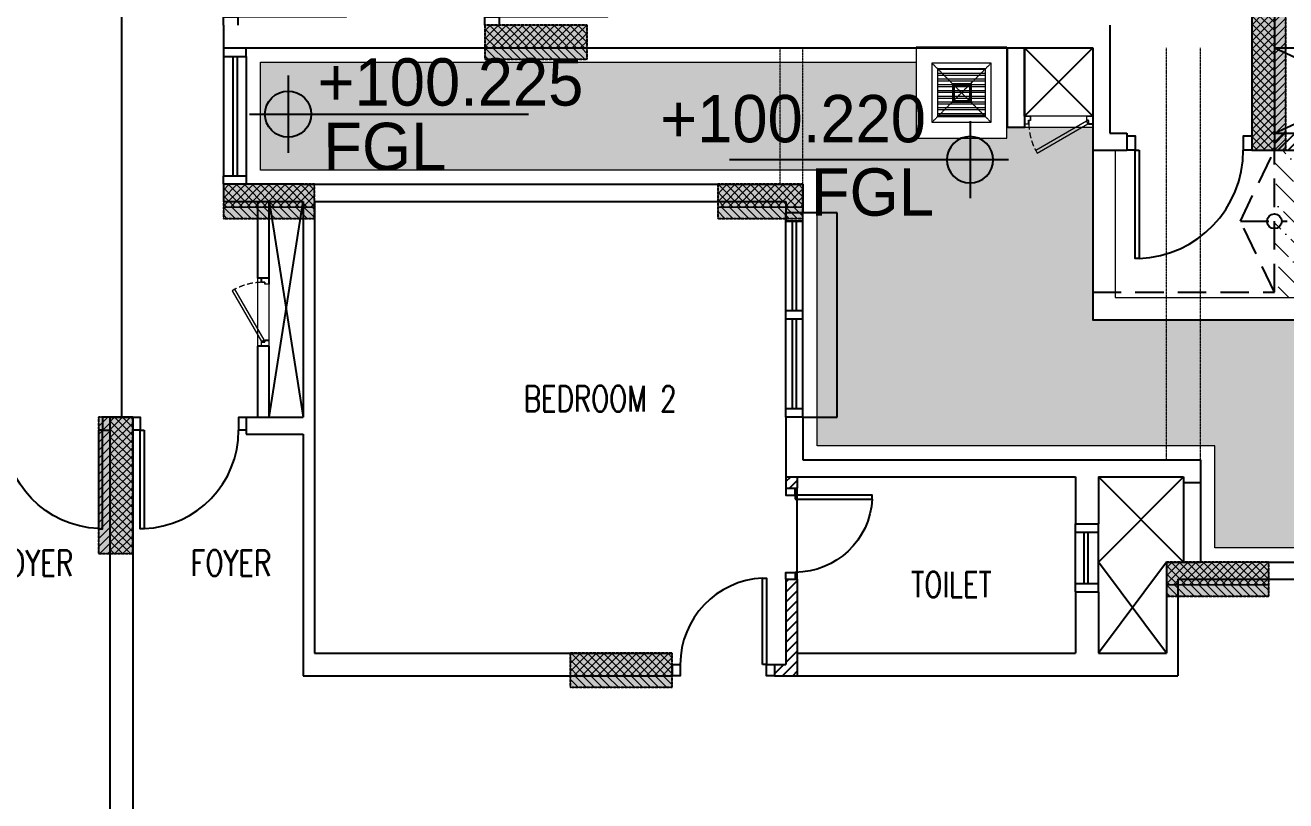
# Model space of a CAD drawing. Header units: millimetres. Extents: x 7964926 to 16080295, y -6277184 to -2986664.
# Drawn here: x 8144165 to 8155261, y -3131835 to -3125010 of the extents above; entities that cross this region are included whole.
import ezdxf

# ---------------------------------------------------------------- set-up
doc = ezdxf.new("R2010")
doc.units = ezdxf.units.MM
doc.header["$LTSCALE"] = 2000
doc.header["$MEASUREMENT"] = 0
for name, pattern in [('( Hidden )', [0.375, 0.25, -0.125]), ('1', [0, 0, 0]), ('CENTER2', [1.125, 0.75, -0.125, 0.125, -0.125]), ('DASHED2', [0.375, 0.25, -0.125]), ('HIDDEN', [0.375, 0.25, -0.125])]:
    doc.linetypes.add(name, pattern=pattern)
for name, color, linetype in [('a-chajja', 2, 'HIDDEN'), ('a-col', 8, 'DASHED2'), ('a-cutout', 8, 'Continuous'), ('a-door', 8, 'Continuous'), ('a-hat col', 252, 'Continuous'), ('a-hatch wall', 8, 'Continuous'), ('a-text m', 8, 'Continuous'), ('a-tile drop', 1, 'Continuous'), ('a-wall', 8, 'Continuous'), ('a-window', 8, 'Continuous'), ('L-FL', 7, 'Continuous')]:
    doc.layers.add(name, color=color, linetype=linetype)
for name, color, linetype, lineweight in [('a-shaft door', 1, 'Continuous', 5), ('L - paving', 9, 'Continuous', 5), ('L-base plan', 250, 'Continuous', 5), ('L-CHAMBERS', 50, 'Continuous', 5), ('L-CORECUT', 4, 'Continuous', 5), ('L-ELE 1', 24, 'Continuous', 20), ('L-ELE 2', 30, 'Continuous', 15), ('L-kerb', 24, 'Continuous', 13), ('L-Paver 400x400', 250, '1', 13), ('L-SHRUBS', 96, 'Continuous', 18), ('STR-Column', 250, 'Continuous', 15), ('STR-Column Hatch', 250, 'Continuous', 15), ('STR-Podium Beam', 8, 'Continuous', 15)]:
    doc.layers.add(name, color=color, linetype=linetype, lineweight=lineweight)
doc.styles.add('a-100 txt m', font='romans.shx', dxfattribs={"width": 0.75, "height": 300})
doc.styles.add('Century Gothic', font='GOTHIC.TTF')
doc.styles.get("Standard").update_dxf_attribs({"font": 'romans.shx', "width": 0.75})
pattern_1 = [(45, (1424320.437, 166168.526), (-44.1941738, 44.1941738), [])]
pattern_2 = [(315, (7651372.237, -613725.35), (35.3553391, 35.3553391), []), (45, (7651372.237, -613725.35), (-35.3553391, 35.3553391), [])]
pattern_3 = [(315, (7649072.237, -615125.35), (35.3553391, 35.3553391), []), (45, (7649072.237, -615125.35), (-35.3553391, 35.3553391), [])]
pattern_4 = [(315, (7653172.237, -615125.35), (35.3553391, 35.3553391), []), (45, (7653172.237, -615125.35), (-35.3553391, 35.3553391), [])]
pattern_5 = [(315, (7657372.237, -618450.35), (35.3553391, 35.3553391), []), (45, (7657372.237, -618450.35), (-35.3553391, 35.3553391), [])]
pattern_6 = [(315, (7652022.237, -619250.35), (35.3553391, 35.3553391), []), (45, (7652022.237, -619250.35), (-35.3553391, 35.3553391), [])]
pattern_7 = [(45, (5633626.44, -3626298.786), (-35.3553391, 35.3553391), []), (135, (5633626.44, -3626298.786), (-35.3553391, -35.3553391), [])]
pattern_8 = [(45, (5643676.44, -3622948.786), (-35.3553391, 35.3553391), []), (135, (5643676.44, -3622948.786), (-35.3553391, -35.3553391), [])]
pattern_9 = [(315, (7759502.187, -627837.336), (35.3553391, 35.3553391), [])]
pattern_10 = [(45, (5657788.427, -3514818.836), (-35.3553391, 35.3553391), [])]
pattern_11 = [(315, (7765502.187, -632562.335), (35.3553391, 35.3553391), [])]
pattern_12 = [(45, (5647438.427, -3518168.836), (-35.3553391, 35.3553391), [])]
pattern_13 = [(315, (7760152.187, -633362.335), (35.3553391, 35.3553391), [])]
pattern_14 = [(315, (7761302.187, -629237.335), (35.3553391, 35.3553391), [])]
pattern_15 = [(315, (7757202.187, -629237.335), (35.3553391, 35.3553391), [])]

# ---------------------------------------------------------------- blocks, each defined once
blk = doc.blocks.new('basement - column')
at = {"layer": 'a-hat col'}
h = blk.add_hatch(color=256, dxfattribs=at)
h.dxf.hatch_style = 1
h.paths.add_polyline_path([(167175, -38849), (166875, -38849), (166875, -40049), (167175, -40049)])
h = blk.add_hatch(color=256, dxfattribs=at)
h.dxf.hatch_style = 1
h.paths.add_polyline_path([(161025, -38949), (160125, -38949), (160125, -39249), (161025, -39249)])
h = blk.add_hatch(color=256, dxfattribs=at)
h.dxf.hatch_style = 1
h.paths.add_polyline_path([(158625, -40349), (157825, -40349), (157825, -40649), (158625, -40649)])
h = blk.add_hatch(color=256, dxfattribs=at)
h.dxf.hatch_style = 1
h.paths.add_polyline_path([(162925, -40349), (162175, -40349), (162175, -40649), (162925, -40649)])
h = blk.add_hatch(color=256, dxfattribs=at)
h.dxf.hatch_style = 1
h.paths.add_polyline_path([(157025, -42399), (156725, -42399), (156725, -43599), (157025, -43599)])
h = blk.add_hatch(color=256, dxfattribs=at)
h.dxf.hatch_style = 1
h.paths.add_polyline_path([(167025, -43674), (166125, -43674), (166125, -43974), (167025, -43974)])
h = blk.add_hatch(color=256, dxfattribs=at)
h.dxf.hatch_style = 1
h.paths.add_polyline_path([(161775, -44474), (160875, -44474), (160875, -44774), (161775, -44774)])
at = {"layer": 'a-col', "linetype": 'DASHED2', "ltscale": 0.001}
for points in [[(166875, -40049), (167175, -40049), (167175, -38849), (166875, -38849)], [(160125, -38949), (160125, -39249), (161025, -39249), (161025, -38949)], [(157825, -40349), (157825, -40649), (158625, -40649), (158625, -40349)], [(162175, -40349), (162175, -40649), (162925, -40649), (162925, -40349)], [(156725, -43599), (157025, -43599), (157025, -42399), (156725, -42399)], [(166125, -43674), (166125, -43974), (167025, -43974), (167025, -43674)], [(160875, -44474), (160875, -44774), (161775, -44774), (161775, -44474)]]:
    blk.add_lwpolyline(points, close=True, dxfattribs=at)
blk = doc.blocks.new('*U169')
blk.add_line((1027, 0), (1027, 0))
for points in [[(0, 126), (73, 126), (73, 0), (0, 0)], [(1100, 0), (1027, 0), (1027, 126), (1100, 126)]]:
    blk.add_lwpolyline(points)
blk.add_lwpolyline([(110, 0), (110, -953), (73, -953), (73, 0)], close=True)
blk.add_arc((73, 0), 953, 272.2042, 0)
blk = doc.blocks.new('*U168')
blk.add_line((70, 0), (70, 0))
blk.add_lwpolyline([(795, 100), (795, 859), (830, 859), (830, 100)], close=True)
for points in [[(0, 100), (70, 100), (70, 0), (0, 0)], [(900, 0), (830, 0), (830, 100), (900, 100)]]:
    blk.add_lwpolyline(points)
blk.add_arc((830, 100), 760, 92.6396, 180)
blk = doc.blocks.new('*U167')
for points in [[(0, 80), (60, 80), (60, 0), (0, 0)], [(800, 80), (740, 80), (740, 0), (800, 0)]]:
    blk.add_lwpolyline(points)
blk.add_lwpolyline([(95, 0), (95, -679), (60, -679), (60, 0)], close=True)
blk.add_arc((57, 2), 683, 273.153, 359.7973)
blk = doc.blocks.new('Shaft D-600')
at = {"layer": 'a-shaft door', "color": 252, "ltscale": 0.1}
for p, q in [((185920, -26068), (185920, -26038)), ((186520, -26068), (186520, -26038)), ((186520, -26068), (186520, -26038))]:
    blk.add_line(p, q, dxfattribs=at)
blk.add_lwpolyline([(186409, -25812), (185962, -26070), (185976, -26094), (186422, -25836), (186409, -25812)], dxfattribs=at)
at = {"layer": 'a-shaft door', "color": 252}
for points in [[(185920, -26138), (185974, -26138), (185974, -26100), (185958, -26100), (185958, -26068), (185920, -26068), (185920, -26068), (185920, -26068)], [(185922, -26136), (185922, -26070), (185922, -26070), (185922, -26070), (185956, -26070), (185956, -26102), (185972, -26102), (185972, -26136)], [(186520, -26138), (186467, -26138), (186467, -26100), (186483, -26100), (186483, -26068), (186520, -26068), (186520, -26068), (186520, -26068)], [(186519, -26136), (186519, -26070), (186519, -26070), (186519, -26070), (186485, -26070), (186485, -26102), (186469, -26102), (186469, -26136)]]:
    blk.add_lwpolyline(points, close=True, dxfattribs=at)
at = {"layer": 'a-shaft door', "color": 252, "linetype": 'HIDDEN', "ltscale": 0.1}
blk.add_arc((185951, -26083), 532, 1.566, 27.6813, dxfattribs=at)
blk = doc.blocks.new('*U162')
blk.add_line((1027, 0), (1027, 0))
for points in [[(0, 126), (73, 126), (73, 0), (0, 0)], [(1100, 0), (1027, 0), (1027, 126), (1100, 126)]]:
    blk.add_lwpolyline(points)
blk.add_lwpolyline([(110, 0), (110, -953), (73, -953), (73, 0)], close=True)
blk.add_arc((73, 0), 953, 272.2042, 0)
blk = doc.blocks.new('GROUND FLOOR -CORE')
at = {"layer": 'a-cutout'}
for p, q in [((-2650, -18450), (-2350, -16550)), ((-2650, -16550), (-2350, -18450))]:
    blk.add_line(p, q, dxfattribs=at)
at = {"layer": 'a-door', "linetype": 'HIDDEN', "ltscale": 0.5}
for p, q in [((4600, -16100), (4600, -17350)), ((6200, -17350), (6200, -16100)), ((5900, -16725), (6312.2, -16725)), ((4600, -17350), (6200, -17350))]:
    blk.add_line(p, q, dxfattribs=at)
at = {"layer": 'a-door'}
for p, q in [((-2750, -17225), (-2750, -16550)), ((-2650, -17225), (-2650, -16550)), ((-2650, -17225), (-2750, -17225)), ((-2750, -18450), (-2750, -17825)), ((-2650, -17825), (-2750, -17825)), ((-2650, -18450), (-2650, -17825))]:
    blk.add_line(p, q, dxfattribs=at)
at = {"layer": 'a-door', "linetype": 'HIDDEN', "ltscale": 0.5}
blk.add_lwpolyline([(6200, -17350), (5900, -16725), (6200, -16100)], dxfattribs=at)
at = {"layer": 'a-door'}
blk.add_circle((6200, -16725), 65, dxfattribs=at)
at = {"layer": 'a-shaft door', "color": 8}
for p, q in [((-2750, -17825), (-2750, -17225)), ((-2650, -17825), (-2650, -17225))]:
    blk.add_line(p, q, dxfattribs=at)
at = {"layer": 'a-wall'}
for p, q in [((6200, -11900), (6200, -16100)), ((6000, -12100), (6000, -16100)), ((-3050, -15000), (-3050, -15200)), ((4750, -15000), (4750, -15950)), ((-3050, -15200), (4600, -15200)), ((4600, -15200), (4600, -16100)), ((4750, -15950), (4900, -15950)), ((4900, -15950), (4900, -16100)), ((6200, -15950), (6200, -16100)), ((4600, -16100), (4900, -16100)), ((6000, -16100), (6200, -16100))]:
    blk.add_line(p, q, dxfattribs=at)
blk.add_lwpolyline([(-2350, -16400), (-3050, -16400), (-3050, -16550), (-2350, -16550)], dxfattribs=at)
at = {"layer": 'a-window'}
for p, q in [((-3050, -15275), (-3050, -16325)), ((-2970, -15275), (-2970, -16325)), ((-2930, -15275), (-2930, -16325)), ((-2850, -15275), (-2850, -16325))]:
    blk.add_line(p, q, dxfattribs=at)
for points in [[(-3050, -15200), (-3050, -15275), (-2850, -15275), (-2850, -15200)], [(-3050, -16400), (-3050, -16325), (-2850, -16325), (-2850, -16400)]]:
    blk.add_lwpolyline(points, dxfattribs=at)
at = {"layer": 'Defpoints', "color": 5, "linetype": 'CENTER2', "ltscale": 1000}
blk.add_line((-3950, 9325), (-3950, -18450), dxfattribs=at)
at = {"layer": 'a-door', "extrusion": (0, 0, -1), "xscale": -1, "zscale": -1}
for p, rotation in [((2924.3, -15000), 270.0000569075571), ((624.3, -15000), 270.0000569075571), ((-4900, -16100), 5.69075570667e-05)]:
    blk.add_blockref('*U162', p, dxfattribs=dict(at, rotation=rotation))
at = {"layer": 'a-shaft door', "linetype": 'Continuous', "rotation": 90}
blk.add_blockref('Shaft D-600', (-28787.7, -203745.3), dxfattribs=at)
blk = doc.blocks.new('block 3')
at = {"layer": 'a-hatch wall'}
h = blk.add_hatch(dxfattribs=at)
h.set_pattern_fill('ANSI31', color=256, scale=500)
h.set_pattern_definition(pattern_1)
h.paths.add_polyline_path([(8234368.7, -2889305.3), (8233906.2, -2889305.3), (8233906.2, -2889455.3), (8234368.7, -2889455.3)])
h.paths.add_polyline_path([(8233206.2, -2889305.3), (8232743.7, -2889305.3), (8232743.7, -2889455.3), (8233206.2, -2889455.3)])
h = blk.add_hatch(dxfattribs=at)
h.set_pattern_fill('ANSI31', color=256, scale=500)
h.set_pattern_definition(pattern_1)
h.paths.add_polyline_path([(8228543.7, -2893230.3), (8228443.7, -2893230.3), (8228443.7, -2893980.3), (8228343.7, -2893980.3), (8228343.7, -2894080.3), (8228543.7, -2894080.3)])
h.paths.add_polyline_path([(8228543.7, -2892330.3), (8228443.7, -2892330.3), (8228443.7, -2892430.3), (8228543.7, -2892430.3)])
at = {"layer": 'a-chajja', "ltscale": 500}
blk.add_lwpolyline([(8228593.7, -2891805.3), (8228893.7, -2891805.3), (8228893.7, -2890005.3), (8228593.7, -2890005.3)], dxfattribs=at)
at = {"layer": 'a-cutout', "linetype": 'HIDDEN', "ltscale": 1000}
for p, q in [((8231143.7, -2888555.3), (8230543.7, -2889155.3)), ((8230543.7, -2888555.3), (8231143.7, -2889155.3)), ((8232743.7, -2889305.3), (8234368.7, -2888555.3)), ((8232743.7, -2888555.3), (8234368.7, -2889305.3)), ((8231943.7, -2893080.3), (8231193.7, -2892330.3)), ((8231943.7, -2892330.3), (8231193.7, -2893080.3)), ((8231793.6, -2893080.3), (8231193.7, -2893880.3)), ((8231793.6, -2893880.3), (8231193.7, -2893080.3))]:
    blk.add_line(p, q, dxfattribs=at)
at = {"layer": 'a-door'}
for p, q in [((8231943.7, -2892380.3), (8231943.7, -2893080.3)), ((8232093.7, -2892380.3), (8232093.7, -2893080.3))]:
    blk.add_line(p, q, dxfattribs=at)
at = {"layer": 'a-shaft door', "color": 8, "linetype": 'Continuous'}
for p, q in [((8231143.7, -2889155.3), (8230543.7, -2889155.3)), ((8231143.7, -2889255.3), (8230543.7, -2889255.3))]:
    blk.add_line(p, q, dxfattribs=at)
at = {"layer": 'a-tile drop', "color": 8}
blk.add_line((8228543.7, -2893230.3), (8228543.7, -2892430.3), dxfattribs=at)
at = {"layer": 'a-wall'}
for p, q in [((8230393.7, -2889255.3), (8230393.7, -2888555.3)), ((8230543.7, -2889155.3), (8230543.7, -2888555.3)), ((8232543.7, -2888555.3), (8232543.7, -2889455.3)), ((8232743.7, -2888555.3), (8233256.2, -2888555.3)), ((8232743.7, -2888555.3), (8232743.7, -2889305.3)), ((8232743.7, -2889305.3), (8233206.2, -2889305.3)), ((8232543.7, -2889455.3), (8233206.2, -2889455.3)), ((8224193.7, -2889755.3), (8228593.7, -2889755.3)), ((8228593.7, -2889755.3), (8228593.7, -2890005.3)), ((8224193.7, -2889905.3), (8224193.7, -2891805.3)), ((8224293.7, -2889905.3), (8228443.7, -2889905.3)), ((8224293.7, -2889905.3), (8224293.7, -2893880.3)), ((8228443.7, -2889905.3), (8228443.7, -2890005.3)), ((8228593.7, -2890005.3), (8228443.7, -2890005.3)), ((8222493.7, -2891805.3), (8222493.7, -2899830.3)), ((8222693.7, -2891805.3), (8222493.7, -2891805.3)), ((8222493.7, -2891805.3), (8222693.7, -2891805.3)), ((8222693.7, -2891805.3), (8222693.7, -2899830.3)), ((8223693.7, -2891805.3), (8224193.7, -2891805.3)), ((8223693.7, -2891805.3), (8223693.7, -2891955.3)), ((8228443.7, -2891805.3), (8228443.7, -2892330.3)), ((8228593.7, -2891805.3), (8228443.7, -2891805.3)), ((8228593.7, -2891805.3), (8228593.7, -2892180.3)), ((8223693.7, -2891955.3), (8224193.7, -2891955.3)), ((8224193.7, -2891955.3), (8224193.7, -2894080.3)), ((8228593.7, -2892180.3), (8232093.7, -2892180.3)), ((8232093.7, -2892180.3), (8232093.7, -2892380.3)), ((8228443.7, -2892330.3), (8228443.7, -2892430.3)), ((8228443.7, -2892330.3), (8230993.7, -2892330.3)), ((8228543.7, -2892330.3), (8228543.7, -2892430.3)), ((8230993.7, -2892330.3), (8230993.7, -2892742.8)), ((8231193.7, -2892330.3), (8231193.7, -2892742.8)), ((8231193.7, -2892330.3), (8231943.7, -2892330.3)), ((8231943.7, -2892330.3), (8231943.7, -2892380.3)), ((8231943.7, -2892380.3), (8232093.7, -2892380.3)), ((8228443.7, -2892430.3), (8228543.7, -2892430.3)), ((8230993.7, -2892742.8), (8231193.7, -2892742.8)), ((8231793.7, -2893080.3), (8231793.7, -2893880.3)), ((8231793.7, -2893080.3), (8231943.7, -2893080.3)), ((8231943.7, -2893080.3), (8232093.7, -2893080.3)), ((8232693.7, -2893080.3), (8236493.7, -2893080.3)), ((8228443.7, -2893230.3), (8228443.7, -2893980.3)), ((8228443.7, -2893230.3), (8228543.7, -2893230.3)), ((8228543.7, -2893230.3), (8228543.7, -2894080.3)), ((8231893.7, -2893230.3), (8236343.7, -2893230.3)), ((8231893.7, -2893230.3), (8231893.7, -2894080.3)), ((8230993.7, -2893342.8), (8230993.7, -2893880.3)), ((8230993.7, -2893342.8), (8231193.7, -2893342.8)), ((8231193.7, -2893342.8), (8231193.7, -2893880.3)), ((8224293.7, -2893880.3), (8227443.7, -2893880.3)), ((8228543.7, -2893880.3), (8230993.7, -2893880.3)), ((8231193.7, -2893880.3), (8231793.7, -2893880.3)), ((8227443.7, -2893980.3), (8227443.7, -2894080.3)), ((8228343.7, -2893980.3), (8228443.7, -2893980.3)), ((8228343.7, -2893980.3), (8228343.7, -2894080.3)), ((8224193.7, -2894080.3), (8227443.7, -2894080.3)), ((8228343.7, -2894080.3), (8228543.7, -2894080.3)), ((8228543.7, -2894080.3), (8231893.7, -2894080.3))]:
    blk.add_line(p, q, dxfattribs=at)
blk.add_lwpolyline([(8230543.7, -2888555.3), (8230543.7, -2889255.3), (8230393.7, -2889255.3), (8230393.7, -2888555.3)], dxfattribs=at)
at = {"layer": 'a-window'}
for p, q in [((8228443.7, -2891805.3), (8228443.7, -2890005.3)), ((8228593.7, -2891805.3), (8228593.7, -2890005.3)), ((8228593.7, -2890080.3), (8228443.7, -2890080.3)), ((8228501.2, -2890867.8), (8228501.2, -2890080.3)), ((8228536.2, -2890867.8), (8228536.2, -2890080.3)), ((8228593.7, -2890867.8), (8228443.7, -2890867.8)), ((8228593.7, -2890942.8), (8228443.7, -2890942.8)), ((8228501.2, -2891730.3), (8228501.2, -2890942.8)), ((8228536.2, -2891730.3), (8228536.2, -2890942.8)), ((8228593.7, -2891730.3), (8228443.7, -2891730.3)), ((8230993.7, -2893342.8), (8230993.7, -2892742.8)), ((8230993.7, -2892817.8), (8231193.7, -2892817.8)), ((8231068.5, -2893267.8), (8231068.5, -2892817.8)), ((8231103.5, -2893267.8), (8231103.5, -2892817.8)), ((8231193.7, -2893342.8), (8231193.7, -2892742.8)), ((8230993.7, -2893267.8), (8231193.7, -2893267.8))]:
    blk.add_line(p, q, dxfattribs=at)
blk.add_lwpolyline([(8228443.7, -2890005.3), (8228443.7, -2890080.3), (8228593.7, -2890080.3), (8228593.7, -2890005.3)], dxfattribs=at)
at = {"ltscale": 750}
blk.add_blockref('GROUND FLOOR -CORE', (8226543.7, -2873355.3), dxfattribs=at)
at = {"layer": 'a-door', "extrusion": (0, 0, -1), "yscale": 0.9090909090908456, "zscale": -0.9090909090908456}
for p, xscale, rotation in [((-8222493.7, -2891919.6), 0.9090909090908456, 359.9999430927095), ((-8222693.7, -2891919.6), -0.9090909090908456, 5.690729032004072e-05)]:
    blk.add_blockref('*U169', p, dxfattribs=dict(at, xscale=xscale, rotation=rotation))
at = {"layer": 'a-door', "xscale": -1.000000000000001, "rotation": 90}
blk.add_blockref('*U167', (8228523.7, -2892430.3), dxfattribs=at)
at = {"layer": 'a-door'}
blk.add_blockref('*U168', (8227443.7, -2894080.3), dxfattribs=at)
at = {"layer": 'a-shaft door', "linetype": 'Continuous', "rotation": 180}
blk.add_blockref('Shaft D-600', (8417064, -2915293.1), dxfattribs=at)
blk = doc.blocks.new('CHAMBERS')
at = {"layer": 'L-Paver 400x400', "true_color": 0x636466}
h = blk.add_hatch(dxfattribs=at)
h.set_pattern_fill('ANSI32', color=251, scale=135, angle=315)
h.set_pattern_definition([(0, (0.48, 1.42), (1e-14, 50.625), []), (0, (17.355, -15.46), (1e-14, 50.625), [])])
h.paths.add_polyline_path([(7999084, -3148058), (7998664, -3148058), (7998664, -3148478), (7999084, -3148478)])
at = {"layer": 'L-CHAMBERS', "color": 42}
for points in [[(7999274, -3148668), (7998474, -3148668), (7998474, -3147868), (7999274, -3147868)], [(7999134, -3148528), (7998614, -3148528), (7998614, -3148008), (7999134, -3148008)], [(7999084, -3148478), (7998664, -3148478), (7998664, -3148058), (7999084, -3148058)]]:
    blk.add_lwpolyline(points, close=True, dxfattribs=at)
at = {"layer": 'L-Paver 400x400', "color": 251, "linetype": '( Hidden )', "ltscale": 0.005, "true_color": 0x636466}
for p, q in [((7998614, -3148008), (7999134, -3148528)), ((7998614, -3148528), (7999134, -3148008))]:
    blk.add_line(p, q, dxfattribs=at)
blk = doc.blocks.new('finish lvl')
h = blk.add_hatch(color=256)
edge = h.paths.add_edge_path()
edge.add_ellipse((0.0378, 0.003), major_axis=(-0.0305, 0.0305), ratio=1, start_angle=-45, end_angle=45)
edge.add_line((-0.0053, 0.003), (0.0378, 0.003))
edge.add_line((0.0378, 0.003), (0.0378, 0.0461))
edge = h.paths.add_edge_path()
edge.add_ellipse((0.0378, 0.003), major_axis=(-0.0305, 0.0305), ratio=1, start_angle=135, end_angle=225)
edge.add_line((0.0809, 0.003), (0.0378, 0.003))
edge.add_line((0.0378, 0.003), (0.0378, -0.0401))
for p, q in [((0.0378, 0.0748), (0.0378, -0.0688)), ((-0.034, 0.003), (0.4857, 0.003))]:
    blk.add_line(p, q)
blk.add_ellipse((0.0378, 0.003), major_axis=(-0.0305, 0.0305), ratio=1, start_param=1.570796326794534, end_param=7.85398163397412)
at = {"layer": 'L-FL'}
for tag, p in [('%%P0.00', (0.1256, 0.0357)), ('FIN.LVL.', (0.1075, -0.103))]:
    blk.add_attdef(tag, p, '', height=0.08, dxfattribs=at)

msp = doc.modelspace()

# ---------------------------------------------------------------- hatches: boundary and pattern name
at = {"layer": 'L - paving'}
h = msp.add_hatch(dxfattribs=at)
h.set_pattern_fill('ANSI36', color=256, scale=1000, angle=90)
h.set_pattern_definition([(135, (0.13, -1e-05), (-243.067956, 66.2912607), [312.5, -62.5, 0, -62.5])])
edge = h.paths.add_edge_path()
edge.add_line((8161886.3, -3126110), (8156936.3, -3126110))
edge.add_line((8156936.3, -3126110), (8155261.2, -3126110))
edge.add_line((8155261.2, -3126110), (8155261.2, -3126110))
edge.add_line((8155261.2, -3126110), (8155161.3, -3126110))
edge.add_line((8155161.3, -3126110), (8155161.3, -3126186.2))
edge.add_arc((8155087, -3127136.6), 953.3, 2.20417, 85.53081, ccw=False)
edge.add_line((8156039.6, -3127100), (8156039.6, -3127136.6))
edge.add_line((8156039.6, -3127136.6), (8155161.3, -3127136.6))
edge.add_line((8155161.3, -3127136.6), (8155161.3, -3127406))
edge.add_line((8155161.3, -3127406), (8161886.3, -3127406))
edge.add_line((8161886.3, -3127406), (8161886.3, -3126110))
edge = h.paths.add_edge_path(flags=17)
edge.add_line((8155161.3, -3126186.2), (8155161.3, -3127100))
edge.add_line((8155161.3, -3127100), (8156039.6, -3127100))
edge.add_arc((8155087, -3127136.6), 953.3, 2.20417, 85.53081)
h = msp.add_hatch(dxfattribs=at)
h.set_pattern_fill('AR-CONC', color=252, scale=275)
h.set_pattern_definition([(50, (0, 0), (1972.4655, -172.56837), [206.25, -2268.75]), (355, (0, 0), (-381.56617, 2068.52837), [165, -1815]), (100.451444, (164.4, -14.4), (1590.89933, 1895.95998), [175.28553, -1928.1408]), (46.1842, (0, 550), (2934.91366, -455.178), [309.375, -3403.125]), (96.635635, (244.6, 512), (2570.32035, 2678.82615), [262.9284, -2892.2128]), (351.184164, (0, 550), (2570.3203, 2678.8262), [247.5, -2722.5]), (21, (275, 412.5), (1641.4944, -1107.20195), [206.25, -2268.75]), (326, (275, 412.5), (669.11716, 1994.16262), [165, -1815]), (71.451445, (411.8, 320.2), (2310.61154, 886.96067), [175.2855, -1928.1408]), (37.5, (0, 0), (33.4396, 915.4581), [0, -1793, 0, -1842.5, 0, -1821.875]), (7.5, (0, 0), (723.44123, 1084.63221), [0, -1050.5, 0, -1751.75, 0, -694.375]), (327.5, (-613.25, 0), (1468.0117, -62.0259), [0, -687.5, 0, -2145, 0, -2846.25]), (317.5, (-888.2, 0), (1603.76197, 275.2887), [0, -893.75, 0, -1424.5, 0, -2021.25])])
h.paths.add_polyline_path([(8168692.2, -3143616.2), (8168699.4, -3143606.4), (8168695.8, -3143611.3)], flags=17)
edge = h.paths.add_edge_path()
edge.add_line((8169135.2, -3144212.3), (8169118.7, -3144165.4))
edge.add_line((8169118.7, -3144165.4), (8168580.6, -3143766.7))
edge.add_line((8168580.6, -3143766.7), (8169152.1, -3142995.4))
edge.add_line((8169152.1, -3142995.4), (8169722.4, -3143417.9))
edge.add_arc((8159586.3, -3136539), 12250, 325.83712, 364.26341)
edge.add_line((8171802.4, -3135628.3), (8171101.5, -3135710.7))
edge.add_line((8171101.5, -3135710.7), (8170989.4, -3134757.3))
edge.add_line((8170989.4, -3134757.3), (8171693.5, -3134674.5))
edge.add_arc((8159583.4, -3136539.6), 12252.9, 8.75583, 27.2866)
edge.add_arc((8174236.3, -3128947.7), 4250, 181.22328, 207.68672, ccw=False)
edge.add_line((8169987.2, -3129038.4), (8169986.3, -3128209.5))
edge.add_line((8169986.3, -3128209.5), (8162086.3, -3128187))
edge.add_line((8162086.3, -3128187), (8162086.3, -3136539))
edge.add_arc((8159586.3, -3136539), 2500, -85.42828, 0, ccw=False)
edge.add_line((8159785.5, -3139031), (8151791.3, -3139039))
edge.add_line((8151791.3, -3139039), (8151791.4, -3146939))
edge.add_arc((8151949.1, -3151462.9), 4526.7, 59.31136, 91.99694, ccw=False)
edge.add_arc((8159586.3, -3136539), 12250, 244.22466, 267.55381)
edge.add_line((8159063.4, -3148777.8), (8159066, -3148063.9))
edge.add_line((8159066, -3148063.9), (8160026, -3148067.4))
edge.add_line((8160026, -3148067.4), (8160023.3, -3148802.3))
edge.add_arc((8159841.9, -3137103), 11700.7, 270.88826, 322.58403)
at = {"layer": 'L-SHRUBS'}
h = msp.add_hatch(dxfattribs=at)
h.set_pattern_fill('GRASS', color=256, scale=200)
h.paths.add_polyline_path([(8138297.8, -3138835), (8139097.8, -3138835), (8139097.8, -3138315), (8138297.8, -3138315)], flags=17)
edge = h.paths.add_edge_path()
edge.add_arc((8131487.9, -3138133.8), 794.3, 190.96793, 298.03292, ccw=False)
edge.add_arc((8131487.9, -3138133.8), 794.3, 190.96793, 298.03292)
edge.add_line((8131861.3, -3138835), (8151974.7, -3138835))
edge.add_line((8151974.7, -3138835), (8151974.7, -3138410))
edge.add_line((8151974.7, -3138410), (8130799.4, -3138410))
edge.add_arc((8132010, -3136924.3), 1916.4, 230.82449, 265.548)
h.paths.add_polyline_path([(8160841.7, -3134822.2), (8160041.7, -3134822.2), (8160041.7, -3134022.2), (8160841.7, -3134022.2)], flags=16)
edge = h.paths.add_edge_path()
edge.add_arc((8159586.3, -3136535), 2300, 270.00004, 360)
edge.add_line((8161886.3, -3136535), (8161886.3, -3127604))
edge.add_line((8161886.3, -3127604), (8160862.6, -3127604))
edge.add_line((8160862.6, -3127604), (8160862.6, -3128264))
edge.add_line((8160862.6, -3128264), (8160062.6, -3128264))
edge.add_line((8160062.6, -3128264), (8160062.6, -3127604))
edge.add_line((8160062.6, -3127604), (8153561.3, -3127604))
edge.add_line((8153561.3, -3127604), (8153561.3, -3125910))
edge.add_line((8153561.3, -3125910), (8152811.3, -3125910))
edge.add_line((8152811.3, -3125910), (8152811.3, -3125210))
edge.add_line((8152811.3, -3125210), (8152806.4, -3125210))
edge.add_line((8152806.4, -3125210), (8152806.4, -3126003.6))
edge.add_line((8152806.4, -3126003.6), (8152006.4, -3126003.6))
edge.add_line((8152006.4, -3126003.6), (8152006.4, -3125335))
edge.add_line((8152006.4, -3125335), (8146236.1, -3125335))
edge.add_line((8146236.1, -3125335), (8146236.1, -3126285))
edge.add_line((8146236.1, -3126285), (8151136, -3126285))
edge.add_line((8151136, -3126285), (8151136.1, -3128710))
edge.add_line((8151136.1, -3128710), (8154636.2, -3128710))
edge.add_line((8154636.2, -3128710), (8154636.2, -3129610))
edge.add_line((8154636.2, -3129610), (8159211.2, -3129610))
edge.add_line((8159211.2, -3129610), (8159211.3, -3130635))
edge.add_line((8159211.3, -3130635), (8159036.3, -3130635))
edge.add_line((8159036.3, -3130635), (8159036.3, -3137385))
edge.add_line((8159036.3, -3137385), (8159211.3, -3137385))
edge.add_line((8159211.3, -3137385), (8159211.3, -3138410))
edge.add_line((8159211.3, -3138410), (8152775.1, -3138410))
edge.add_line((8152775.1, -3138410), (8152775.1, -3138835))
edge.add_line((8152775.1, -3138835), (8159586.3, -3138835))
at = {"layer": 'STR-Column Hatch'}
h = msp.add_hatch(dxfattribs=at)
h.set_pattern_fill('ANSI37', color=250, scale=400)
h.set_pattern_definition(pattern_8)
h.paths.add_polyline_path([(8154961.1, -3126110), (8155161.1, -3126110), (8155161.1, -3124910), (8154961.1, -3124910)])
h = msp.add_hatch(dxfattribs=at)
h.set_pattern_fill('ANSI37', color=250, scale=400)
h.set_pattern_definition(pattern_8)
h.paths.add_polyline_path([(8154961.1, -3126110), (8155161.1, -3126110), (8155161.1, -3124910), (8154961.1, -3124910)])
h = msp.add_hatch(dxfattribs=at)
h.set_pattern_fill('ANSI31', color=250, scale=400)
h.set_pattern_definition(pattern_10)
h.paths.add_polyline_path([(8155161.1, -3126110), (8155261.1, -3126110), (8155261.1, -3124910), (8155161.1, -3124910)])
h = msp.add_hatch(dxfattribs=at)
h.set_pattern_fill('ANSI31', color=250, scale=400)
h.set_pattern_definition(pattern_10)
h.paths.add_polyline_path([(8155161.1, -3126110), (8155261.1, -3126110), (8155261.1, -3124910), (8155161.1, -3124910)])
h = msp.add_hatch(dxfattribs=at)
h.set_pattern_fill('ANSI37', color=250, scale=400, angle=-90)
h.set_pattern_definition(pattern_2)
h.paths.add_polyline_path([(8148211.1, -3125010), (8148211.1, -3125210), (8149111.1, -3125210), (8149111.1, -3125010)])
h = msp.add_hatch(dxfattribs=at)
h.set_pattern_fill('ANSI37', color=250, scale=400, angle=-90)
h.set_pattern_definition(pattern_2)
h.paths.add_polyline_path([(8148211.1, -3125010), (8148211.1, -3125210), (8149111.1, -3125210), (8149111.1, -3125010)])
h = msp.add_hatch(dxfattribs=at)
h.set_pattern_fill('ANSI31', color=250, scale=400, angle=-90)
h.set_pattern_definition(pattern_9)
h.paths.add_polyline_path([(8148211.1, -3125210), (8148211.1, -3125310), (8149111.1, -3125310), (8149111.1, -3125210)])
h = msp.add_hatch(dxfattribs=at)
h.set_pattern_fill('ANSI31', color=250, scale=400, angle=-90)
h.set_pattern_definition(pattern_9)
h.paths.add_polyline_path([(8148211.1, -3125210), (8148211.1, -3125310), (8149111.1, -3125310), (8149111.1, -3125210)])
h = msp.add_hatch(dxfattribs=at)
h.set_pattern_fill('ANSI37', color=250, scale=400, angle=-90)
h.set_pattern_definition(pattern_3)
h.paths.add_polyline_path([(8145911.1, -3126410), (8145911.1, -3126610), (8146711.1, -3126610), (8146711.1, -3126410)])
h = msp.add_hatch(dxfattribs=at)
h.set_pattern_fill('ANSI37', color=250, scale=400, angle=-90)
h.set_pattern_definition(pattern_3)
h.paths.add_polyline_path([(8145911.1, -3126410), (8145911.1, -3126610), (8146711.1, -3126610), (8146711.1, -3126410)])
h = msp.add_hatch(dxfattribs=at)
h.set_pattern_fill('ANSI37', color=250, scale=400, angle=-90)
h.set_pattern_definition(pattern_4)
h.paths.add_polyline_path([(8150261.1, -3126410), (8150261.1, -3126610), (8151011.1, -3126610), (8151011.1, -3126410)])
h = msp.add_hatch(dxfattribs=at)
h.set_pattern_fill('ANSI37', color=250, scale=400, angle=-90)
h.set_pattern_definition(pattern_4)
h.paths.add_polyline_path([(8150261.1, -3126410), (8150261.1, -3126610), (8151011.1, -3126610), (8151011.1, -3126410)])
h = msp.add_hatch(dxfattribs=at)
h.set_pattern_fill('ANSI31', color=250, scale=400, angle=-90)
h.set_pattern_definition(pattern_15)
h.paths.add_polyline_path([(8145911.1, -3126610), (8145911.1, -3126710), (8146711.1, -3126710), (8146711.1, -3126610)])
h = msp.add_hatch(dxfattribs=at)
h.set_pattern_fill('ANSI31', color=250, scale=400, angle=-90)
h.set_pattern_definition(pattern_15)
h.paths.add_polyline_path([(8145911.1, -3126610), (8145911.1, -3126710), (8146711.1, -3126710), (8146711.1, -3126610)])
h = msp.add_hatch(dxfattribs=at)
h.set_pattern_fill('ANSI31', color=250, scale=400, angle=-90)
h.set_pattern_definition(pattern_14)
h.paths.add_polyline_path([(8150261.1, -3126610), (8150261.1, -3126710), (8151011.1, -3126710), (8151011.1, -3126610)])
h = msp.add_hatch(dxfattribs=at)
h.set_pattern_fill('ANSI31', color=250, scale=400, angle=-90)
h.set_pattern_definition(pattern_14)
h.paths.add_polyline_path([(8150261.1, -3126610), (8150261.1, -3126710), (8151011.1, -3126710), (8151011.1, -3126610)])
h = msp.add_hatch(dxfattribs=at)
h.set_pattern_fill('ANSI31', color=250, scale=400)
h.set_pattern_definition(pattern_12)
h.paths.add_polyline_path([(8144811.1, -3129660), (8144911.1, -3129660), (8144911.1, -3128460), (8144811.1, -3128460)])
h = msp.add_hatch(dxfattribs=at)
h.set_pattern_fill('ANSI31', color=250, scale=400)
h.set_pattern_definition(pattern_12)
h.paths.add_polyline_path([(8144811.1, -3129660), (8144911.1, -3129660), (8144911.1, -3128460), (8144811.1, -3128460)])
h = msp.add_hatch(dxfattribs=at)
h.set_pattern_fill('ANSI37', color=250, scale=400)
h.set_pattern_definition(pattern_7)
h.paths.add_polyline_path([(8144911.1, -3129660), (8145111.1, -3129660), (8145111.1, -3128460), (8144911.1, -3128460)])
h = msp.add_hatch(dxfattribs=at)
h.set_pattern_fill('ANSI37', color=250, scale=400)
h.set_pattern_definition(pattern_7)
h.paths.add_polyline_path([(8144911.1, -3129660), (8145111.1, -3129660), (8145111.1, -3128460), (8144911.1, -3128460)])
h = msp.add_hatch(dxfattribs=at)
h.set_pattern_fill('ANSI37', color=250, scale=400, angle=-90)
h.set_pattern_definition(pattern_5)
h.paths.add_polyline_path([(8154211.1, -3129735), (8154211.1, -3129935), (8155111.1, -3129935), (8155111.1, -3129735)])
h = msp.add_hatch(dxfattribs=at)
h.set_pattern_fill('ANSI37', color=250, scale=400, angle=-90)
h.set_pattern_definition(pattern_5)
h.paths.add_polyline_path([(8154211.1, -3129735), (8154211.1, -3129935), (8155111.1, -3129935), (8155111.1, -3129735)])
h = msp.add_hatch(dxfattribs=at)
h.set_pattern_fill('ANSI31', color=250, scale=400, angle=-90)
h.set_pattern_definition(pattern_11)
h.paths.add_polyline_path([(8154211.1, -3129935), (8154211.1, -3130035), (8155111.1, -3130035), (8155111.1, -3129935)])
h = msp.add_hatch(dxfattribs=at)
h.set_pattern_fill('ANSI31', color=250, scale=400, angle=-90)
h.set_pattern_definition(pattern_11)
h.paths.add_polyline_path([(8154211.1, -3129935), (8154211.1, -3130035), (8155111.1, -3130035), (8155111.1, -3129935)])
h = msp.add_hatch(dxfattribs=at)
h.set_pattern_fill('ANSI37', color=250, scale=400, angle=-90)
h.set_pattern_definition(pattern_6)
h.paths.add_polyline_path([(8148961.1, -3130535), (8148961.1, -3130735), (8149861.1, -3130735), (8149861.1, -3130535)])
h = msp.add_hatch(dxfattribs=at)
h.set_pattern_fill('ANSI37', color=250, scale=400, angle=-90)
h.set_pattern_definition(pattern_6)
h.paths.add_polyline_path([(8148961.1, -3130535), (8148961.1, -3130735), (8149861.1, -3130735), (8149861.1, -3130535)])
h = msp.add_hatch(dxfattribs=at)
h.set_pattern_fill('ANSI31', color=250, scale=400, angle=-90)
h.set_pattern_definition(pattern_13)
h.paths.add_polyline_path([(8148961.1, -3130735), (8148961.1, -3130835), (8149861.1, -3130835), (8149861.1, -3130735)])
h = msp.add_hatch(dxfattribs=at)
h.set_pattern_fill('ANSI31', color=250, scale=400, angle=-90)
h.set_pattern_definition(pattern_13)
h.paths.add_polyline_path([(8148961.1, -3130735), (8148961.1, -3130835), (8149861.1, -3130835), (8149861.1, -3130735)])

# ---------------------------------------------------------------- linework, layer by layer
at = {"layer": 'L-CORECUT', "const_width": 25}
msp.add_lwpolyline([(8152336.3, -3125531.5), (8152486.3, -3125531.5), (8152486.3, -3125681.5), (8152336.3, -3125681.5)], close=True, dxfattribs=at)
msp.add_lwpolyline([(8152336.3, -3125531.5), (8152486.3, -3125531.5), (8152486.3, -3125681.5), (8152336.3, -3125681.5)], close=True, dxfattribs=at)
at = {"layer": 'L-ELE 1', "lineweight": 25}
msp.add_lwpolyline([(8153561.2, -3126110), (8153561.2, -3127604), (8161886.3, -3127604)], dxfattribs=at)
at = {"layer": 'L-ELE 2'}
for points in [[(8152811.2, -3125210), (8146111.2, -3125210), (8146111.1, -3126410), (8151011.1, -3126410), (8151011.1, -3128835), (8154511.2, -3128835), (8154511.2, -3129735), (8159211.2, -3129735), (8159211.2, -3129610), (8154636.2, -3129610), (8154636.2, -3128710), (8151136.1, -3128710), (8151136.1, -3126285), (8146236.1, -3126285), (8146236.2, -3125335), (8152006.4, -3125335)], [(8152806.4, -3125335), (8152811.2, -3125335)], [(8153759.2, -3126110), (8153759.2, -3127406), (8162086.3, -3127406)]]:
    msp.add_lwpolyline(points, dxfattribs=at)
at = {"layer": 'L-kerb'}
msp.add_arc((8159586.3, -3136535), 12500, 242.60789, 27.39211, dxfattribs=at)
at = {"layer": 'STR-Column', "color": 8}
for points in [[(8154961.1, -3126110), (8155161.1, -3126110), (8155161.1, -3124910), (8154961.1, -3124910)], [(8154961.1, -3126110), (8155161.1, -3126110), (8155161.1, -3124910), (8154961.1, -3124910)], [(8155161.1, -3126110), (8155261.1, -3126110), (8155261.1, -3124910), (8155161.1, -3124910)], [(8155161.1, -3126110), (8155261.1, -3126110), (8155261.1, -3124910), (8155161.1, -3124910)], [(8148211.1, -3125010), (8148211.1, -3125210), (8149111.1, -3125210), (8149111.1, -3125010)], [(8148211.1, -3125010), (8148211.1, -3125210), (8149111.1, -3125210), (8149111.1, -3125010)], [(8148211.1, -3125210), (8148211.1, -3125310), (8149111.1, -3125310), (8149111.1, -3125210)], [(8148211.1, -3125210), (8148211.1, -3125310), (8149111.1, -3125310), (8149111.1, -3125210)], [(8145911.1, -3126410), (8145911.1, -3126610), (8146711.1, -3126610), (8146711.1, -3126410)], [(8145911.1, -3126410), (8145911.1, -3126610), (8146711.1, -3126610), (8146711.1, -3126410)], [(8150261.1, -3126410), (8150261.1, -3126610), (8151011.1, -3126610), (8151011.1, -3126410)], [(8150261.1, -3126410), (8150261.1, -3126610), (8151011.1, -3126610), (8151011.1, -3126410)], [(8145911.1, -3126610), (8145911.1, -3126710), (8146711.1, -3126710), (8146711.1, -3126610)], [(8145911.1, -3126610), (8145911.1, -3126710), (8146711.1, -3126710), (8146711.1, -3126610)], [(8150261.1, -3126610), (8150261.1, -3126710), (8151011.1, -3126710), (8151011.1, -3126610)], [(8150261.1, -3126610), (8150261.1, -3126710), (8151011.1, -3126710), (8151011.1, -3126610)], [(8144811.1, -3129660), (8144911.1, -3129660), (8144911.1, -3128460), (8144811.1, -3128460)], [(8144811.1, -3129660), (8144911.1, -3129660), (8144911.1, -3128460), (8144811.1, -3128460)], [(8144911.1, -3129660), (8145111.1, -3129660), (8145111.1, -3128460), (8144911.1, -3128460)], [(8144911.1, -3129660), (8145111.1, -3129660), (8145111.1, -3128460), (8144911.1, -3128460)], [(8154211.1, -3129735), (8154211.1, -3129935), (8155111.1, -3129935), (8155111.1, -3129735)], [(8154211.1, -3129735), (8154211.1, -3129935), (8155111.1, -3129935), (8155111.1, -3129735)], [(8154211.1, -3129935), (8154211.1, -3130035), (8155111.1, -3130035), (8155111.1, -3129935)], [(8154211.1, -3129935), (8154211.1, -3130035), (8155111.1, -3130035), (8155111.1, -3129935)], [(8148961.1, -3130535), (8148961.1, -3130735), (8149861.1, -3130735), (8149861.1, -3130535)], [(8148961.1, -3130535), (8148961.1, -3130735), (8149861.1, -3130735), (8149861.1, -3130535)], [(8148961.1, -3130735), (8148961.1, -3130835), (8149861.1, -3130835), (8149861.1, -3130735)], [(8148961.1, -3130735), (8148961.1, -3130835), (8149861.1, -3130835), (8149861.1, -3130735)]]:
    msp.add_lwpolyline(points, close=True, dxfattribs=at)
at = {"layer": 'STR-Podium Beam', "linetype": 'HIDDEN', "lineweight": 5, "ltscale": 0.005}
for p, q in [((8150811.1, -3126410), (8150811.1, -3125210)), ((8150811.1, -3126410), (8150811.1, -3125210)), ((8151011.1, -3126410), (8151011.1, -3125210)), ((8151011.1, -3126410), (8151011.1, -3125210)), ((8154211, -3128835), (8154210.5, -3125210)), ((8154211, -3128835), (8154210.5, -3125210)), ((8154511, -3128835), (8154511, -3125210)), ((8154511, -3128835), (8154511, -3125210))]:
    msp.add_line(p, q, dxfattribs=at)

# ---------------------------------------------------------------- block references
at = {"layer": 'L-base plan', "color": 8}
msp.add_blockref('block 3', (-77582.5, -236654.6), dxfattribs=at)
at = {"layer": 'L-CHAMBERS', "color": 8, "xscale": -1}
msp.add_blockref('CHAMBERS', (16151280.6, 22664.1), dxfattribs=at)
at = {"layer": 'L-FL', "ltscale": 0.5}
ref = msp.add_blockref('finish lvl', (8146300.2, -3125806.9, 0), dxfattribs=dict(at, xscale=4725.606725105103, yscale=4725.606725105103, zscale=4725.606725105103, rotation=0.0002105369682425805))
ref.add_attrib('FIN.LVL.', 'FGL', (8146789, -3126285), dxfattribs={"ltscale": 0.5, "height": 416.57, "rotation": 0.00021, "style": 'Century Gothic'})
ref.add_attrib('%%P0.00', '+100.225', (8146739, -3125717.5, 0), dxfattribs={"ltscale": 0.5, "height": 416.57, "rotation": 0.00021, "style": 'Century Gothic'})
ref = msp.add_blockref('finish lvl', (8152660.2, -3126208.1), dxfattribs=dict(at, xscale=-4725.606725105103, yscale=4725.606725105103, zscale=4725.606725105103, rotation=359.9997894630317))
ref.add_attrib('FIN.LVL.', 'FGL', (8151081.1, -3126686.2, 0), dxfattribs={"ltscale": 0.5, "height": 416.57, "rotation": 359.99979, "style": 'Century Gothic'})
ref.add_attrib('%%P0.00', '+100.220', (8149754.5, -3126040.3), dxfattribs={"ltscale": 0.5, "height": 416.57, "rotation": 359.99979, "style": 'Century Gothic'})
at = {"layer": 'STR-Column', "ltscale": 1000}
msp.add_blockref('basement - column', (7988086.1, -3086060.7), dxfattribs=at)

# ---------------------------------------------------------------- texts
at = {"layer": 'a-text m', "char_height": 225, "style": 'a-100 txt m'}
for s, width, insert, attachment_point in [('BEDROOM 2', 2510.623, (8149898.1, -3128184.1), 3), ('FOYER', 1263.139, (8144585.5, -3129630.2), 3), ('FOYER', 1263.139, (8146330, -3129630.2), 3), ('TOILET', 2510.623, (8152672.3, -3130044.1), 9)]:
    msp.add_mtext_dynamic_manual_height_columns(s, width=width, gutter_width=1, heights=[0], dxfattribs=dict(at, insert=insert, attachment_point=attachment_point))

doc.saveas('drawing.dxf')
